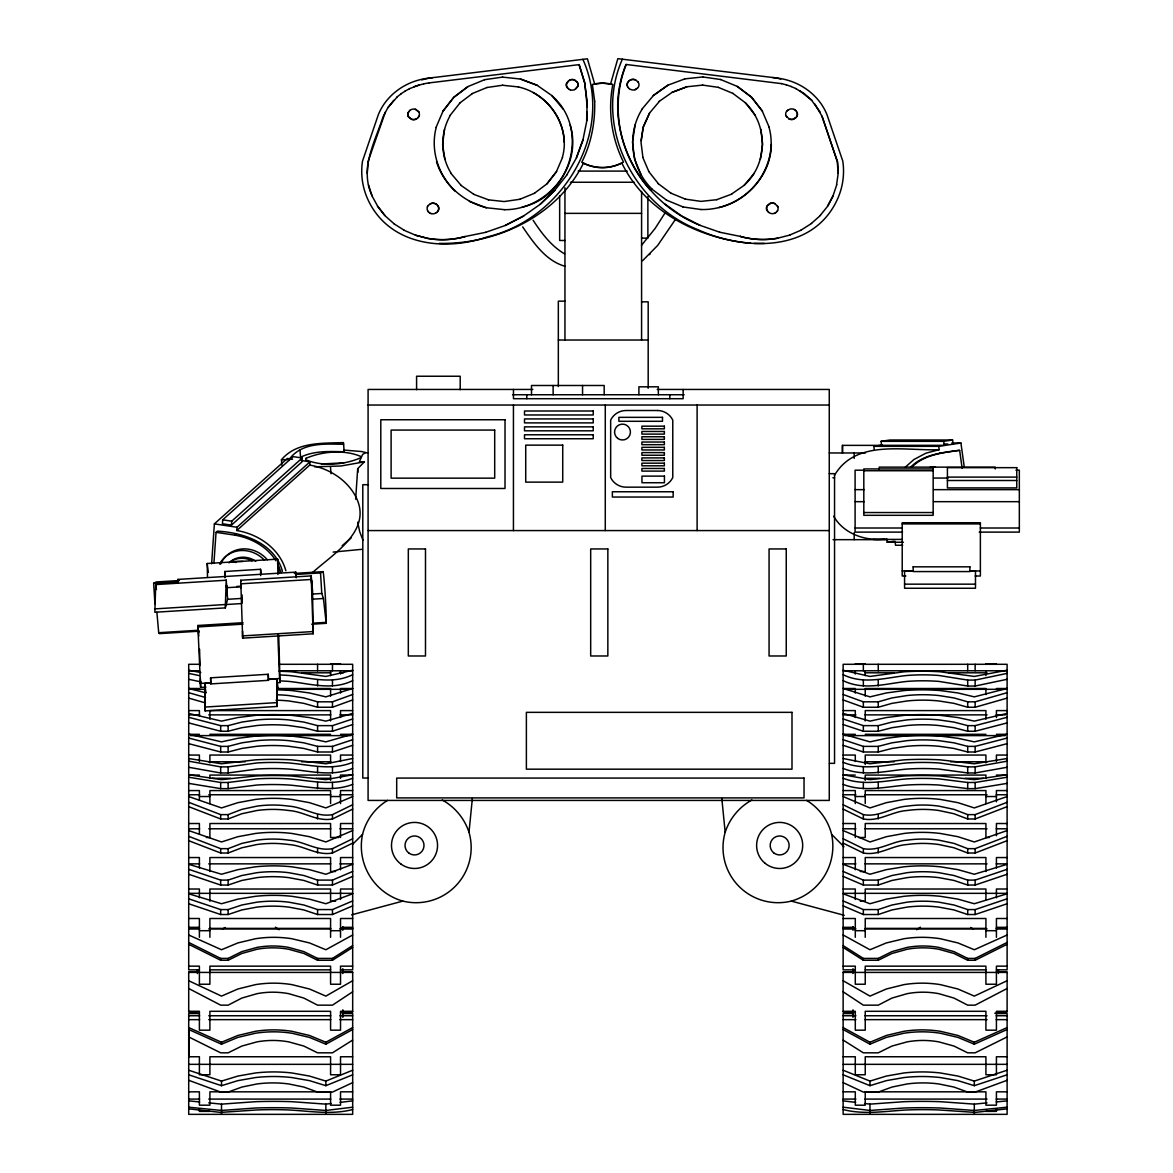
<?xml version="1.0" encoding="UTF-8"?>
<svg xmlns="http://www.w3.org/2000/svg" width="1173" height="1173" viewBox="0 0 1173 1173"><rect width="100%" height="100%" fill="white"/><g stroke="black" fill="none" stroke-linecap="round" stroke-linejoin="round"><path stroke-width="1.5" d="M355.654 499.185L357.692 468.672L364.392 461.839L359.363 461.825L362.648 454.406L365.448 452.749M204.82 707.07L205.114 683.375L210.803 683.023L210.788 683.903L268.426 680.34L268.441 679.46L277.165 678.918L277.18 706.454L205.128 710.911L204.82 707.07L276.872 702.612L277.165 678.918M586.647 120.819L587.189 101.787L584.638 82.931L579.037 64.647M587.072 112.153L586.823 120.804L583.01 139.602L576.368 157.725M587.218 106.963L584.814 82.902L579.213 64.618L428.79 82.946M205.128 710.911L205.114 683.375M225.304 607.893L226.198 579.902L227.621 599.183L225.304 607.893L154.836 612.247L155.73 584.257L156.449 589.506M393.703 100.35L387.764 107.931L383.248 116.376C374.964 141.757 359.231 169.205 372.178 195.891M367.222 173.457L367.882 161.977L385.374 112.051M211.609 563.832L214.38 523.876L287.341 458.452L292.561 459.229M213.941 562.908L216.052 532.337L217.386 531.149C243.676 532.542 274.731 543.202 282.458 571.339M222.694 519.83L222.43 523.774L231.462 525.123L301.916 461.927L302.194 457.998L293.162 456.649L222.694 519.83L231.726 521.179L302.194 457.998M231.462 525.123L231.726 521.179M285.875 570.752C279.746 548.7 258.632 534.111 236.77 530.533L237.005 527.249L309.965 461.825L301.27 460.52M236.77 530.533L309.745 465.094L309.965 461.825M177.856 583.23L177.885 579.418L295.816 572.131L295.86 577.38M276.872 682.745L280.039 682.539L279.57 678.522L268.441 679.211L268.25 674.27L210.597 677.833L210.788 683.903M268.236 674.27L268.426 680.34M351.665 914.837L402.852 901.099A55.116 55.116 0 0 0 468.995 832.258L472.352 798.52M436.224 127.402C430.198 150.232 438.203 174.909 455.051 191.111M444.494 129.367L442.617 144.455L444.89 159.455M562.366 157.417C571.148 126.611 549.067 93.591 518.349 86.963M836.584 184.718L838.196 173.325L837.551 161.845L822.009 116.23L814.707 103.854M610.517 84.192L617.834 58.65L777.23 78.063A66.025 65.981 -83.1 0 1 793.271 82.125C808.197 87.946 820.983 99.646 826.965 114.646L842.771 161.053A67.682 67.638 -83.1 0 1 838.182 197.519C814.458 253.177 744.738 250.978 697.847 229.644C632.804 204.219 593.23 124.91 622.35 59.207M240.729 580.254L242.65 638.156L313.132 633.787L312.561 590.606L311.197 575.899L240.729 580.254L241.066 581.529M241.052 584.872L241.037 587.952M311.197 575.899L313.132 633.787M635.092 124.91L632.496 142.036L634.622 159.22L641.352 175.334M641.103 140.496L643.127 127.139L649.387 113.224L659.402 101.377M760.353 159.308L762.641 144.294L760.764 129.206M769.019 127.241C778.843 162.314 753.696 199.806 718.844 207.562M771.335 144.47C770.91 181.155 736.835 210.656 700.853 209.512M626.221 64.486C609.168 106.743 619.931 157.021 650.56 190.261M836.76 184.748L833.065 195.73L827.595 206.037M583.186 139.587L576.544 157.71L566.852 174.792M436.048 127.417L442.954 111.288L453.804 97.374L468.042 86.582M450.388 115.233C440.007 133.062 440.242 155.848 451.165 173.384M562.541 157.402L556.471 171.551L546.955 183.765M642.232 109.045C626.25 134.118 630.957 168.692 652.203 189.264M649.563 113.253L643.288 127.168L641.015 142.182L642.892 157.27M833.241 195.759L827.771 206.067L820.294 215.363M408.908 111.435L408.233 112.681A4.839 4.839 0 0 0 408.527 116.728L410.521 118.752M418.424 117.227L419.098 115.98A4.839 4.839 0 0 0 418.805 111.948L415.447 109.324M419.274 115.966L417.427 118.282M427.295 206.903L428.145 205.627M437.661 211.419L438.497 210.158A4.839 4.839 0 0 0 438.203 206.111L437.192 204.996M583.538 162.959C557.512 216.037 496.604 244.556 439.289 243.383M665.37 212.416L655.194 228.339L641.499 245.333M676.015 218.589L657.642 245.465L642.525 260.773M312.033 573.011C334.129 552.908 375.36 529.272 354.261 493.936C344.657 478.144 327.736 468.159 309.745 465.094M834.546 475.256C855.909 438.746 904.706 451.209 939.177 449.655L938.723 446.327L873.841 446.327L874.31 449.655M387.589 107.945L397.222 96.948M628.772 81.157L627.76 82.271A4.839 4.839 0 0 0 627.467 86.318M637.35 88.21L638.376 87.095A4.839 4.839 0 0 0 638.669 83.063L637.819 81.787M768.066 204.85L767.215 205.979A4.839 4.839 0 0 0 766.922 210.026L767.597 211.257M776.643 211.888L777.479 210.759A4.839 4.839 0 0 0 777.787 206.727L777.113 205.48M777.655 210.773L775.5 212.797M442.778 111.318L453.628 97.388L467.866 86.611L484.684 79.676M450.212 115.247L459.904 103.019M556.632 171.522L547.117 183.736L534.463 193.222M567.028 174.762L554.682 190.422L540.137 204.263M642.056 109.03L653.449 95.512L667.965 85.233M744.254 185.099C767.948 163.985 768.33 124.646 745.354 102.872M754.268 173.237L744.43 185.114L731.512 194.117M409.92 110.394L408.072 112.711A4.839 4.839 0 0 0 408.365 116.743L411.708 119.367A6.378 6.378 0 0 0 416.151 119.06L417.588 118.253M427.969 205.656L430.403 203.794A6.378 6.378 0 0 1 434.86 203.486M436.649 212.474L437.837 211.404M568.436 80.893L566.764 83.195A4.839 4.839 0 0 0 567.058 87.227L567.893 88.356M575.943 88.781L577.615 86.494A4.839 4.839 0 0 0 577.497 82.433L573.964 79.823A6.378 6.378 0 0 0 569.521 80.131M352.677 844.267L362.545 834.384A55.116 55.116 0 0 1 387.545 800.411M554.858 190.393L540.313 204.249L523.51 216.037L505.196 225.465M811.393 223.442L820.47 215.392M289.013 459.64C301.549 442.104 324.716 443.951 343.616 444.303M216.052 532.337L235.011 535.167L236.345 533.979M649.358 254.644L650.179 253.911M905.336 467.133L913.928 459.523L925.893 453.189L939.177 449.655M910.629 467.147C923.092 454.494 941.787 452.675 958.473 450.373L959.646 450.373L962.139 468.247M911.802 467.147C924.28 454.494 942.975 452.675 959.646 450.373M342.149 545.709L351.226 537.864M281.857 465.197L281.461 459.728C296.666 441.649 322.179 443.453 343.498 442.588L344.158 451.781C329.657 451.385 313.836 450.623 300.552 457.25L300.009 449.772M397.046 96.963L401.063 93.855M628.596 81.142L631.279 79.661A6.378 6.378 0 0 1 635.722 79.984M637.526 88.224L634.842 89.705M787.127 110.629L789.81 109.162A6.378 6.378 0 0 1 794.253 109.485M788.447 109.763L786.277 111.772A4.839 4.839 0 0 0 785.983 115.804L789.092 118.898A6.378 6.378 0 0 0 793.535 119.221L796.042 117.725M459.728 103.048L472.396 93.561M653.273 95.497L667.789 85.218L684.797 78.899M659.226 101.362L672.144 92.359L686.909 86.802M916.641 929.734L920.438 927.198M400.887 93.869L405.198 91.098M352.677 991.801L332.472 1005.158L317.575 1005.158L303.851 998.076L288.719 993.678A85.424 85.424 0 0 0 256.99 993.678L241.843 998.076L228.134 1005.158L220.671 1005.158L188.706 988.502M801.115 230.055L811.569 223.471M188.706 942.447L220.671 958.414L228.134 958.414L241.843 951.611L256.99 947.417A85.424 81.861 0 0 1 288.719 947.417L303.851 951.611L317.575 958.414L332.472 958.414L352.677 945.614M188.706 944.294L220.671 960.262L228.134 960.262L241.843 953.473L256.99 949.265A85.424 81.861 0 0 1 288.719 949.265L303.851 953.473L317.575 960.262L332.472 960.262L352.677 947.461M352.677 1040.084L332.472 1052.826L317.575 1052.826L303.851 1046.067L288.719 1041.873A85.424 81.509 0 0 0 256.99 1041.873L241.843 1046.067L228.134 1052.826L220.671 1052.826L188.706 1036.932M409.744 110.409L411.18 109.617A6.378 6.378 0 0 1 415.623 109.294L418.981 111.934M574.682 89.559L577.79 86.465A4.839 4.839 0 0 0 577.321 82.447L576.471 81.318M435.388 213.251L436.825 212.445M222.489 929.148L225.157 927.506M352.677 980.731L325.859 996.112L309.481 989L291.901 984.631A113.282 113.282 0 0 0 255.465 984.631L237.87 989L221.506 996.112L188.706 980.731M843.138 945.614L863.343 958.414L878.254 958.414L891.964 951.611L907.11 947.417A85.424 81.861 0 0 1 938.84 947.417L953.972 951.611L967.696 958.414L975.144 958.414L1007.108 942.447M843.138 947.461L863.343 960.262L878.254 960.262L891.964 953.473L907.11 949.265A85.424 81.861 0 0 1 938.84 949.265L953.972 953.473L967.696 960.262L975.144 960.262L1007.108 944.294M405.022 91.113L409.597 88.679M352.677 934.998L325.859 949.749L309.481 942.931L291.901 938.737A113.282 108.561 0 0 0 255.465 938.737L237.87 942.931L221.506 949.749L188.706 934.998M188.706 1027.577L221.506 1042.254L237.87 1035.466L255.465 1031.302A113.282 108.092 0 0 1 291.901 1031.302L309.481 1035.466L325.859 1042.254L352.677 1027.577M188.706 1029.513L221.506 1044.205L237.87 1037.401L255.465 1033.237A113.282 108.092 0 0 1 291.901 1033.237L309.481 1037.401L325.859 1044.205L352.677 1029.513M1007.108 988.502L975.144 1005.158L967.696 1005.158L953.972 998.076L938.84 993.678A85.424 85.424 0 0 0 907.11 993.678L891.964 998.076L878.254 1005.158L863.343 1005.158L843.138 991.801M523.686 216.023L505.358 225.451L485.563 232.357M198.794 636.015L197.87 625.488L242.987 622.702M1007.108 1036.932L975.144 1052.826L967.696 1052.826L953.972 1046.067L938.84 1041.873A85.424 81.509 0 0 0 907.11 1041.873L891.964 1046.067L878.254 1052.826L863.343 1052.826L843.138 1040.084M188.706 802.303L220.671 814.619L228.134 814.619L241.843 809.37L256.99 806.13A85.424 63.181 0 0 1 288.719 806.13C303.939 807.097 316.901 817.596 332.472 814.619L352.677 804.737M188.706 806.657L220.671 818.974L228.134 818.974L241.843 813.739L256.99 810.499A85.424 63.181 0 0 1 288.719 810.499C303.939 811.452 316.901 821.95 332.472 818.974L352.677 809.106M188.706 836.334L220.671 848.651L228.134 848.651L241.843 843.402L256.99 840.161A85.424 63.181 0 0 1 288.719 840.161C303.939 841.129 316.901 851.627 332.472 848.651L352.677 838.768M188.706 840.689L220.671 853.006L228.134 853.006L241.843 847.771L256.99 844.516A85.424 63.181 0 0 1 288.719 844.516C303.939 845.484 316.901 855.982 332.472 853.006L352.677 843.123M154.924 603.787L153.663 583.245L156.346 581.955L179.366 580.532M296.27 577.761L295.816 572.131M296.065 574.433L320.522 572.923L323.205 571.632A30.689 1.393 86.5 0 1 326.226 623.318L311.71 624.227M1007.108 980.731L974.308 996.112L957.945 989L940.365 984.631A113.282 113.282 0 0 0 903.928 984.631L886.333 989L869.97 996.112L843.138 980.731M352.677 1082.62L332.472 1092.078L317.575 1092.078L303.851 1087.063L288.719 1083.955A85.424 60.395 0 0 0 256.99 1083.955L241.843 1087.063L228.134 1092.078L220.671 1092.078L188.706 1080.289M843.138 1027.577L869.97 1042.254L886.333 1035.466L903.928 1031.302A113.282 108.092 0 0 1 940.365 1031.302L957.945 1035.466L974.308 1042.254L1007.108 1027.577M843.138 1029.513L869.97 1044.205L886.333 1037.401L903.928 1033.237A113.282 108.092 0 0 1 940.365 1033.237L957.945 1037.401L974.308 1044.205L1007.108 1029.513M1007.108 934.998L974.308 949.749L957.945 942.931L940.365 938.737A113.282 108.561 0 0 0 903.928 938.737L886.333 942.931L869.97 949.749L843.138 934.998M409.421 88.708L418.996 84.999M629.74 80.248L631.103 79.647A6.378 6.378 0 0 1 635.561 79.969L637.995 81.817M636.382 89.133L635.018 89.72A6.378 6.378 0 0 1 630.575 89.412L629.139 88.605M769.033 203.926L770.397 203.325A6.378 6.378 0 0 1 774.84 203.647L777.948 206.741M774.136 213.383L775.676 212.812M789.752 235.025L801.291 230.084M843.138 804.737L863.343 814.619C878.914 817.596 891.876 807.097 907.11 806.13A85.424 63.181 0 0 1 938.84 806.13L953.972 809.37L967.696 814.619L975.144 814.619L1007.108 802.303M843.138 809.106L863.343 818.974C878.914 821.95 891.876 811.452 907.11 810.499A85.424 63.181 0 0 1 938.84 810.499L953.972 813.739L967.696 818.974L975.144 818.974L1007.108 806.657M843.138 838.768L863.343 848.651C878.914 851.627 891.876 841.129 907.11 840.161A85.424 63.181 0 0 1 938.84 840.161L953.972 843.402L967.696 848.651L975.144 848.651L1007.108 836.334M843.138 843.123L863.343 853.006C878.914 855.982 891.876 845.484 907.11 844.516A85.424 63.181 0 0 1 938.84 844.516L953.972 847.771L967.696 853.006L975.144 853.006L1007.108 840.689M188.706 869.325L220.671 880.102L228.134 880.102L241.843 875.513L256.99 872.683A85.424 55.248 0 0 1 288.719 872.683L303.851 875.513L317.575 880.102L332.472 880.102L352.677 871.466M188.706 874.266L220.671 885.043L228.134 885.043L241.843 880.454L256.99 877.624A85.424 55.248 0 0 1 288.719 877.624L303.851 880.454L317.575 885.043L332.472 885.043L352.677 876.407M188.706 898.811L220.671 909.574L228.134 909.574L241.843 904.999L256.99 902.154A85.424 55.248 0 0 1 288.719 902.154L303.851 904.999L317.575 909.574L332.472 909.574L352.677 900.937M188.706 903.753L220.671 914.529L228.134 914.529L241.843 909.94L256.99 907.096A85.424 55.248 0 0 1 288.719 907.096L303.851 909.94L317.575 914.529L332.472 914.529L352.677 905.879M352.677 796.555L325.859 807.933L309.481 802.669L291.901 799.429A113.282 83.782 0 0 0 255.465 799.429L237.87 802.669L221.506 807.933L188.706 796.555M352.677 830.572L325.859 841.965L309.481 836.701L291.901 833.46A113.282 83.782 0 0 0 255.465 833.46L237.87 836.701L221.506 841.965L188.706 830.572M472.22 93.576L487 87.491M519.859 199.293L534.639 193.193M522.161 207.108C570.767 196.258 590.562 128.781 551.809 95.673M188.706 1070.216L221.506 1081.095L237.87 1076.066L255.465 1072.972A113.282 80.101 0 0 1 291.901 1072.972L309.481 1076.066L325.859 1081.095L352.677 1070.216M188.706 1074.791L221.506 1085.685L237.87 1080.641L255.465 1077.562A113.282 80.101 0 0 1 291.901 1077.562L309.481 1080.641L325.859 1085.685L352.677 1074.791M671.968 92.344L686.733 86.787L702.686 85.101M716.747 199.659L731.688 194.132M843.138 871.466L863.343 880.102L878.254 880.102L891.964 875.513L907.11 872.683A85.424 55.248 0 0 1 938.84 872.683L953.972 875.513L967.696 880.102L975.144 880.102L1007.108 869.325M843.138 876.407L863.343 885.043L878.254 885.043L891.964 880.454L907.11 877.624A85.424 55.248 0 0 1 938.84 877.624L953.972 880.454L967.696 885.043L975.144 885.043L1007.108 874.266M843.138 900.937L863.343 909.574L878.254 909.574L891.964 904.999L907.11 902.154A85.424 55.248 0 0 1 938.84 902.154L953.972 904.999L967.696 909.574L975.144 909.574L1007.108 898.811M843.138 905.879L863.343 914.529L878.254 914.529L891.964 909.94L907.11 907.096A85.424 55.248 0 0 1 938.84 907.096L953.972 909.94L967.696 914.529L975.144 914.529L1007.108 903.753M352.677 864.296L325.859 874.252L309.481 869.648L291.901 866.818A113.282 73.269 0 0 0 255.465 866.818L237.87 869.648L221.506 874.252L188.706 864.296M352.677 893.782L325.859 903.738L309.481 899.134L291.901 896.304A113.282 73.269 0 0 0 255.465 896.304L237.87 899.134L221.506 903.738L188.706 893.782M1007.108 1080.289L975.144 1092.078L967.696 1092.078L953.972 1087.063L938.84 1083.955A85.424 60.395 0 0 0 907.11 1083.955L891.964 1087.063L878.254 1092.078L863.343 1092.078L843.138 1082.62M277.634 694.797A85.424 46.773 0 0 1 288.719 695.53L303.851 697.935L317.575 701.821L332.472 701.821L352.677 694.504M276.036 700.178A85.424 46.773 0 0 1 288.719 700.955L303.851 703.36L317.575 707.246L332.472 707.246L352.677 699.929M1007.108 796.555L974.308 807.933L957.945 802.669L940.365 799.429A113.282 83.782 0 0 0 903.928 799.429L886.333 802.669L869.97 807.933L843.138 796.555M1007.108 830.572L974.308 841.965L957.945 836.701L940.365 833.46A113.282 83.782 0 0 0 903.928 833.46L886.333 836.701L869.97 841.965L843.138 830.572M843.138 1070.216L869.97 1081.095L886.333 1076.066L903.928 1072.972A113.282 80.101 0 0 1 940.365 1072.972L957.945 1076.066L974.308 1081.095L1007.108 1070.216M843.138 1074.791L869.97 1085.685L886.333 1080.641L903.928 1077.562A113.282 80.101 0 0 1 940.365 1077.562L957.945 1080.641L974.308 1085.685L1007.108 1074.791M414.025 86.67L423.922 83.752M188.706 717.304L220.671 725.632L228.134 725.632L241.843 722.084L256.99 719.899A85.424 42.712 0 0 1 288.719 719.899L303.851 722.084L317.575 725.632L332.472 725.632L352.677 718.961M188.706 722.92L220.671 731.248L228.134 731.248L241.843 727.7L256.99 725.515A85.424 42.712 0 0 1 288.719 725.515L303.851 727.7L317.575 731.248L332.472 731.248L352.677 724.562M188.706 738.052L220.671 746.38L228.134 746.38L241.843 742.832L256.99 740.647A85.424 42.712 0 0 1 288.719 740.647L303.851 742.832L317.575 746.38L332.472 746.38L352.677 739.708M188.706 743.667L220.671 751.996L228.134 751.996L241.843 748.447L256.99 746.263A85.424 42.712 0 0 1 288.719 746.263L303.851 748.447L317.575 751.996L332.472 751.996L352.677 745.31M843.138 694.504L863.343 701.821L878.254 701.821L891.964 697.935L907.11 695.53A85.424 46.773 0 0 1 938.84 695.53L953.972 697.935L967.696 701.821L975.144 701.821L1007.108 692.7M843.138 699.929L863.343 707.246L878.254 707.246L891.964 703.36L907.11 700.955A85.424 46.773 0 0 1 938.84 700.955L953.972 703.36L967.696 707.246L975.144 707.246L1007.108 698.126M352.677 688.434L325.859 696.865L309.481 692.964L291.901 690.574A113.282 62.022 0 0 0 277.341 689.797M1007.108 864.296L974.308 874.252L957.945 869.648L940.365 866.818A113.282 73.269 0 0 0 903.928 866.818L886.333 869.648L869.97 874.252L843.138 864.296M1007.108 893.782L974.308 903.738L957.945 899.134L940.365 896.304A113.282 73.269 0 0 0 903.928 896.304L886.333 899.134L869.97 903.738L843.138 893.782M843.138 718.961L863.343 725.632L878.254 725.632L891.964 722.084L907.11 719.899A85.424 42.712 0 0 1 938.84 719.899L953.972 722.084L967.696 725.632L975.144 725.632L1007.108 717.304M843.138 724.562L863.343 731.248L878.254 731.248L891.964 727.7L907.11 725.515A85.424 42.712 0 0 1 938.84 725.515L953.972 727.7L967.696 731.248L975.144 731.248L1007.108 722.92M843.138 739.708L863.343 746.38L878.254 746.38L891.964 742.832L907.11 740.647A85.424 42.712 0 0 1 938.84 740.647L953.972 742.832L967.696 746.38L975.144 746.38L1007.108 738.052M843.138 745.31L863.343 751.996L878.254 751.996L891.964 748.447L907.11 746.263A85.424 42.712 0 0 1 938.84 746.263L953.972 748.447L967.696 751.996L975.144 751.996L1007.108 743.667M364.392 461.839L341.006 465.989L314.657 466.825M352.677 713.419L325.859 721.116L309.481 717.553L291.901 715.369A113.282 56.641 0 0 0 255.465 715.369L237.87 717.553L221.506 721.116L188.706 713.419M352.677 734.166L325.859 741.864L309.481 738.301L291.901 736.116A113.282 56.641 0 0 0 255.465 736.116L237.87 738.301L221.506 741.864L188.706 734.166M280.831 675.018A85.424 34.472 0 0 1 288.719 675.457C310.156 677.642 331.842 684.9 352.677 674.695M280.831 680.941A85.424 34.472 0 0 1 288.719 681.396C310.156 683.566 331.842 690.838 352.677 680.633M789.928 235.04L777.626 238.192A83.782 83.738 -83.1 0 1 740.016 236.359L740.192 236.389A83.782 83.738 -83.1 0 0 777.802 238.207M1007.108 688.434L974.308 696.865L957.945 692.964L940.365 690.574A113.282 62.022 0 0 0 903.928 690.574L886.333 692.964L869.97 696.865L843.138 688.434M843.138 674.695C863.973 684.9 885.659 677.642 907.11 675.457A85.424 34.472 0 0 1 938.84 675.457L967.696 680.091L975.144 680.091L1007.108 673.375M843.138 680.633C863.973 690.838 885.659 683.58 907.11 681.396A85.424 34.472 0 0 1 938.84 681.396L967.696 686.029L975.144 686.029L1007.108 679.299M1007.108 713.419L974.308 721.116L957.945 717.553L940.365 715.369A113.282 56.641 0 0 0 903.928 715.369L886.333 717.553L869.97 721.116L843.138 713.419M1007.108 734.166L974.308 741.864L957.945 738.301L940.365 736.116A113.282 56.641 0 0 0 903.928 736.116L886.333 738.301L869.97 741.864L843.138 734.166M352.677 670.238L325.859 676.44L291.901 671.806A113.282 45.718 0 0 0 279.174 671.264M188.706 761.174L220.671 766.878L228.134 766.878L256.99 762.949A85.424 29.208 0 0 1 288.719 762.949C310.127 764.781 331.71 770.984 352.677 762.303M188.706 767.274L220.671 772.963L228.134 772.963L256.99 769.048A85.424 29.208 0 0 1 288.719 769.048C310.127 770.866 331.71 777.069 352.677 768.403M188.706 777.23L220.671 782.479L228.134 782.479L256.99 778.857A85.424 26.964 0 0 1 288.719 778.857C310.112 780.529 331.666 786.277 352.677 778.271M188.706 783.373L220.671 788.637L228.134 788.637L256.99 785.016A85.424 26.964 0 0 1 288.719 785.016C310.112 786.687 331.666 792.42 352.677 784.414M415.33 235.187L427.456 238.368A83.782 83.738 83.1 0 0 465.065 236.535L485.739 232.327M843.138 762.303C864.105 770.984 885.688 764.781 907.11 762.949A85.424 29.208 0 0 1 938.84 762.949L967.696 766.878L975.144 766.878L1007.108 761.174M843.138 768.403C864.105 777.069 885.688 770.866 907.11 769.048A85.424 29.208 0 0 1 938.84 769.048L967.696 772.963L975.144 772.963L1007.108 767.274M352.677 758.52L325.859 763.784L291.901 759.855A113.282 38.738 0 0 0 255.465 759.855L221.506 763.784L188.706 758.52M1007.108 670.238L974.308 676.44L940.365 671.806A113.282 45.718 0 0 0 903.928 671.806L869.97 676.44L843.138 670.238M362.384 549.272L333.147 552.087M843.138 778.271C864.164 786.277 885.703 780.544 907.11 778.857A85.424 26.964 0 0 1 938.84 778.857L967.696 782.479L975.144 782.479L1007.108 777.23M843.138 784.414C864.164 792.42 885.703 786.687 907.11 785.016A85.424 26.964 0 0 1 938.84 785.016L967.696 788.637L975.144 788.637L1007.108 783.373M352.677 774.766L325.859 779.634L291.901 775.998A113.282 35.762 0 0 0 255.465 775.998L221.506 779.634L188.706 774.766M423.761 83.782L428.966 82.931M1007.108 758.52L974.308 763.784L940.365 759.855A113.282 38.738 0 0 0 903.928 759.855L869.97 763.784L843.138 758.52M881.07 441.327L943.722 441.327L944.28 445.329L881.627 445.329L881.07 441.327L889.94 440.007L952.579 440.007L953.136 444.01M873.841 446.327L882.389 445.051M943.722 441.327L952.579 440.007M938.723 446.327L960.922 443.013L964.191 466.531M886.729 538.92L887.199 542.249L894.031 541.222M321.329 464.024L343.924 462.792M1007.108 774.766L974.308 779.634L940.365 775.998A113.282 35.762 0 0 0 903.928 775.998L869.97 779.634L843.138 774.766M484.522 79.691L502.631 77.095M486.824 87.52L502.733 85.233M520.02 199.263L504.111 201.551L488.335 199.835M504.229 209.688C546.706 210.216 582.981 166.639 570.166 125.071M352.677 1109.555C331.504 1114.98 310.068 1111.066 288.719 1109.951A85.424 18.196 0 0 0 256.99 1109.951L220.671 1112.4L188.706 1108.852M465.065 236.535L465.241 236.521A83.782 83.738 83.1 0 1 427.632 238.339L415.506 235.172L403.967 230.231M208.75 1102.869L221.506 1104.13L255.465 1101.696A113.282 24.134 0 0 1 291.901 1101.696L325.859 1104.13L331.211 1103.485M340.155 1102.385L352.677 1100.861M188.706 1107.195L221.506 1110.464L255.465 1108.016A113.282 24.134 0 0 1 291.901 1108.016L325.859 1110.464L352.677 1107.195M1007.108 1108.852L975.144 1112.4L938.84 1109.951A85.424 18.196 0 0 0 907.11 1109.951C885.747 1111.066 864.325 1114.98 843.138 1109.555M684.621 78.884L702.803 76.963M716.923 199.689L700.955 201.375L685.223 199.117M764.283 243.412L754.166 243.427M864.604 1103.485L869.97 1104.13L903.928 1101.696A113.282 24.134 0 0 1 940.365 1101.696L974.308 1104.13L987.065 1102.869M843.138 1107.195L869.97 1110.464L903.928 1108.016A113.282 24.134 0 0 1 940.365 1108.016L974.308 1110.464L1007.108 1107.195M996.185 1101.946L1007.108 1100.861M207.489 577.145L207.21 563.495L277.605 559.154L279.203 573.494M224.923 577.776L224.805 571.5L260.567 569.286L260.949 572.761M294.32 573.421L323.205 571.632M153.663 583.245L178.135 581.735L177.885 579.418M155.628 584.579L226.096 580.224M240.626 583.831L311.094 579.477M236.697 586.456L240.333 586.221M227.533 587.644L240.23 586.867M227.474 599.3L241.975 598.406M312.707 594.037L321.783 593.465L323.425 598.509L326.226 623.318M154.587 608.904L225.055 604.55M225.495 604.564L241.814 603.552M312.546 599.183L323.425 598.509M205.949 687.129L200.627 687.451L197.914 626.939L243.046 624.139M156.874 612.233L158.707 632.702L198.354 630.253M313.132 623.156L325.566 622.394M199.263 631.177L159.367 633.64L158.707 632.702M242.4 635.913L312.868 631.558M200.143 683.434L210.803 682.774L210.597 677.833M833.666 516.208C843.622 533.876 865.601 541.383 885.014 538.979M281.461 459.728L287.502 459.655M578.186 171.097L627.203 171.097M570.415 182.255L634.285 182.255M564.946 213.369L641.587 213.369M641.587 238.134L647.877 238.134L647.877 196.448M564.946 240.48L559.653 240.48L559.653 195.935M564.946 301.153L558.333 301.153L558.333 386.518M641.587 301.828L648.185 301.828L648.185 388.219M558.333 340.023L648.185 340.023M532.791 389.451L368.087 389.451L368.087 800.426L829.267 800.426L829.267 763.799M657.232 389.451L829.267 389.451L829.267 763.344L834.546 763.344L834.546 473.657L829.267 473.657M512.572 394.744L684.152 394.744M368.087 405.037L829.267 405.037M951.802 443.013L960.922 443.013M944.192 444.01L947.769 444.01M881.685 445.373L842.317 445.373L842.317 452.969M829.267 452.969L865.469 452.969M939.852 453.159L941.039 453.159M863.709 470.182L855.102 470.182L855.102 532.117L902.55 532.117M1015.891 470.182L1019.337 470.182L1019.337 532.117L979.191 532.117M863.812 470.74L933.165 470.74M947.417 477.103L1016.771 477.103M832.874 477.763L834.546 477.763M933.591 478.056L948.107 478.056M947.417 480.505L1016.771 480.505M368.087 484.698L362.794 484.698L362.794 778.036L368.087 778.036M855.102 489.654L864.237 489.654M933.576 489.654L1019.337 489.654M855.102 501.677L864.237 501.677M933.576 501.677L1019.337 501.677M863.812 512.542L933.165 512.542M902.213 523.906L980.379 523.906M855.102 528.011L902.154 528.011M980.32 528.011L1019.337 528.011M368.087 530.577L829.267 530.577M873.02 539.404L901.846 539.404M833.05 539.668L887.946 539.668M887.199 542.249L903.415 542.249M902.697 545.254L895.542 545.254L894.984 541.252M913.166 566.823L969.895 566.823M902.213 570.943L913.166 570.943M969.895 570.943L980.379 570.943M913.166 571.075L904.574 571.075L904.574 588.26L975.481 588.26L975.481 571.075L969.895 571.075M905.864 576.002L902.213 576.002L902.213 522.747L980.379 522.747L980.379 576.002L975.13 576.002M904.574 584.169L975.481 584.169M330.581 663.757L340.522 663.757M855.293 663.757L865.234 663.757M985.921 663.757L996.42 663.757M199.645 664.299L188.706 664.299L188.706 969.851L199.395 969.851M279.159 664.299L352.677 664.299L352.677 969.851L340.522 969.851M188.706 670.78L199.395 670.78M279.379 670.78L352.677 670.78M843.138 670.78L1007.108 670.78M301.666 672.803L330.815 672.803M339.935 672.803L343.572 672.803M865 672.803L894.149 672.803M948.81 672.803L987.065 672.803M188.706 688.507L199.395 688.507M277.546 688.507L330.581 688.507L330.581 696.117M352.677 688.507L340.522 688.507L340.522 693.067M843.138 688.507L855.293 688.507L855.293 693.067M996.42 688.507L1007.108 688.507M190.525 689.313L205.099 689.313M277.986 689.313L350.859 689.313M844.956 689.313L1005.29 689.313M188.706 710.603L199.395 710.603L199.395 715.779M352.677 710.603L340.522 710.603L340.522 717.495M843.138 710.603L855.293 710.603L855.293 717.495M1007.108 710.603L996.42 710.603L996.42 717.495M188.706 714.87L199.63 714.87M208.75 714.87L330.815 714.87M339.935 714.87L352.677 714.87M843.138 714.87L855.894 714.87M865 714.87L987.065 714.87M996.185 714.87L1005.29 714.87M188.706 734.313L199.395 734.313M209.894 734.313L330.581 734.313M340.522 734.313L352.677 734.313M843.138 734.313L855.293 734.313M865.234 734.313L985.921 734.313M996.42 734.313L1007.108 734.313M190.525 735.618L350.859 735.618M844.956 735.618L1005.29 735.618M188.706 755.06L199.395 755.06L199.395 761.482M352.677 755.06L340.522 755.06L340.522 761.482M843.138 755.06L855.293 755.06L855.293 761.482M1007.108 755.06L996.42 755.06L996.42 761.482M208.75 761.776L245.186 761.776M301.666 761.776L330.815 761.776M865 761.776L894.149 761.776M950.629 761.776L987.065 761.776M188.706 775.074L199.395 775.074M352.677 775.074L340.522 775.074L340.522 778.3M843.138 775.074L855.293 775.074M996.42 775.074L1007.108 775.074M212.386 778.3L230.612 778.3M316.241 778.3L330.815 778.3M865 778.3L879.574 778.3M965.203 778.3L983.429 778.3M188.706 790.573L199.395 790.573L199.395 800.045M352.677 790.573L340.522 790.573L340.522 803.564M843.138 790.573L855.293 790.573L855.293 803.564M1007.108 790.573L996.42 790.573L996.42 801.804M188.706 794.766L199.63 794.766M208.75 794.766L330.815 794.766M339.935 794.766L352.677 794.766M843.138 794.766L855.894 794.766M865 794.766L987.065 794.766M996.185 794.766L1007.108 794.766M199.395 796.526L209.894 796.526M330.581 796.526L340.522 796.526M855.293 796.526L865.234 796.526M985.921 796.526L996.42 796.526M188.706 823.519L199.395 823.519L199.395 834.003M352.677 823.519L340.522 823.519L340.522 837.493M843.138 823.519L855.293 823.519L855.293 837.493M1007.108 823.519L996.42 823.519L996.42 835.748M188.706 828.798L199.63 828.798M208.75 828.798L330.815 828.798M339.935 828.798L352.677 828.798M843.138 828.798L855.894 828.798M865 828.798L987.065 828.798M996.185 828.798L1007.108 828.798M206.389 837.493L209.894 837.493L209.894 823.519L330.581 823.519L330.581 837.493L338.865 837.493M858.607 837.493L865.234 837.493L865.234 823.519L985.921 823.519L985.921 837.493L989.425 837.493M188.706 857.551L199.395 857.551L199.395 868.02M352.677 857.551L340.522 857.551L340.522 869.765M843.138 857.551L855.293 857.551L855.293 869.765M1007.108 857.551L996.42 857.551L996.42 868.02M188.706 863.856L199.63 863.856M208.75 863.856L330.815 863.856M339.935 863.856L352.677 863.856M843.138 863.856L855.894 863.856M865 863.856L987.065 863.856M996.185 863.856L1007.108 863.856M335.551 871.51L330.581 871.51L330.581 857.551L209.894 857.551L209.894 871.51M860.264 871.51L865.234 871.51L865.234 857.551L985.921 857.551L985.921 871.51M188.706 889.017L199.395 889.017L199.395 897.741M352.677 889.017L340.522 889.017L340.522 899.486M843.138 889.017L855.293 889.017L855.293 899.486M1007.108 889.017L996.42 889.017L996.42 897.741M188.706 893.342L352.677 893.342M843.138 893.342L1007.108 893.342M335.551 901.231L330.581 901.231L330.581 889.017L209.894 889.017L209.894 901.231M860.264 901.231L865.234 901.231L865.234 889.017L985.921 889.017L985.921 899.486M188.706 918.503L199.395 918.503L199.395 937.3M352.677 918.503L340.522 918.503L340.522 937.3M843.138 918.503L855.293 918.503L855.293 937.3M1007.108 918.503L996.42 918.503L996.42 937.3M188.706 927.33L199.395 927.33M342.267 927.33L352.677 927.33M843.138 927.33L853.548 927.33M996.42 927.33L1007.108 927.33M188.706 928.386L199.395 928.386M209.894 928.386L330.581 928.386M340.522 928.386L352.677 928.386M843.138 928.386L855.293 928.386M865.234 928.386L985.921 928.386M996.42 928.386L1007.108 928.386M188.706 928.884L199.63 928.884M208.75 928.884L330.815 928.884M339.935 928.884L352.677 928.884M843.138 928.884L855.894 928.884M865 928.884L987.065 928.884M996.185 928.884L1007.108 928.884M199.395 930.702L209.894 930.702M330.581 930.702L340.522 930.702M855.293 930.702L865.234 930.702M985.921 930.702L996.42 930.702M188.706 966.156L199.395 966.156L199.395 984.235L209.894 984.235L209.894 966.156L330.581 966.156L330.581 984.235L340.522 984.235L340.522 966.156L352.677 966.156M843.138 966.156L855.293 966.156L855.293 984.235L865.234 984.235L865.234 966.156L985.921 966.156L985.921 984.235L996.42 984.235L996.42 966.156L1007.108 966.156M209.894 969.851L330.581 969.851M855.293 969.851L843.138 969.851L843.138 664.299L1007.108 664.299L1007.108 969.851L996.42 969.851M865.234 969.851L985.921 969.851M197.621 971.904L188.706 971.904L188.706 1012.094L197.812 1012.094M342.267 971.904L352.677 971.904L352.677 1012.094L341.754 1012.094M853.548 971.904L843.138 971.904L843.138 1012.094L854.061 1012.094M998.194 971.904L1007.108 971.904L1007.108 1012.094L998.003 1012.094M188.706 972.417L352.677 972.417M843.138 972.417L1007.108 972.417M188.706 1011.302L199.395 1011.302L199.395 1030.173L209.894 1030.173L209.894 1011.302L330.581 1011.302L330.581 1030.173L340.522 1030.173L340.522 1011.302L352.677 1011.302M843.138 1011.302L855.293 1011.302L855.293 1030.173L865.234 1030.173L865.234 1011.302L985.921 1011.302L985.921 1030.173L996.42 1030.173L996.42 1011.302L1007.108 1011.302M994.792 1013.223L998.428 1013.223M199.395 1013.575L188.706 1013.575L188.706 1114.35L352.677 1114.35L352.677 1013.575L342.267 1013.575M853.548 1013.575L843.138 1013.575L843.138 1114.35L1007.108 1114.35L1007.108 1013.575L996.42 1013.575M188.706 1015.759L199.63 1015.759M208.75 1015.759L330.815 1015.759M339.935 1015.759L352.677 1015.759M843.138 1015.759L855.894 1015.759M865 1015.759L987.065 1015.759M996.185 1015.759L1007.108 1015.759M188.706 1019.645L199.63 1019.645M208.75 1019.645L330.815 1019.645M339.935 1019.645L352.677 1019.645M843.138 1019.645L855.894 1019.645M865 1019.645L987.065 1019.645M996.185 1019.645L1007.108 1019.645M188.706 1056.756L199.395 1056.756L199.395 1074.761L209.894 1074.761L209.894 1056.756L330.581 1056.756L330.581 1074.761L340.522 1074.761L340.522 1056.756L352.677 1056.756M843.138 1056.756L855.293 1056.756L855.293 1074.761L865.234 1074.761L865.234 1056.756L985.921 1056.756L985.921 1074.761L996.42 1074.761L996.42 1056.756L1007.108 1056.756M188.706 1064.336L352.677 1064.336M843.138 1064.336L1007.108 1064.336M188.706 1091.828L199.395 1091.828L199.395 1105.186L209.894 1105.186L209.894 1091.828L330.581 1091.828L330.581 1105.186L340.522 1105.186L340.522 1091.828L352.677 1091.828M843.138 1091.828L855.293 1091.828L855.293 1105.186L865.234 1105.186L865.234 1091.828L985.921 1091.828L985.921 1105.186L996.42 1105.186L996.42 1091.828L1007.108 1091.828M188.706 1099.086L199.63 1099.086M208.75 1099.086L330.815 1099.086M339.935 1099.086L352.677 1099.086M843.138 1099.086L855.894 1099.086M865 1099.086L987.065 1099.086M996.185 1099.086L1007.108 1099.086M209.894 1111.388L199.395 1111.388L199.395 1108.72M985.921 1111.388L996.42 1111.388L996.42 1108.72M750.779 243.266C698.492 238.471 645.341 211.697 621.719 162.812M344.041 450.065L361.797 451.561L368.087 453.145M188.706 1100.861L199.645 1101.946M502.455 77.11L520.621 79.046L537.454 85.365M502.557 85.262L518.525 86.934M504.405 209.659L486.223 207.738L469.391 201.419M822.009 116.23L837.375 161.815L838.035 173.311M843.138 1100.861L855.66 1102.385M702.627 76.934L720.735 79.529M702.51 85.086L718.419 87.359M682.921 206.932L701.029 209.527M214.38 523.876L237.005 527.249M235.846 562.41L230.641 561.632A22.551 20.821 48.1 0 1 252.092 560.811M243.002 561.427L234.923 561.442L236.257 562.41M781.497 83.62L626.045 64.471C599.77 127.227 638.742 201.257 700.061 225.319M188.706 670.238L200.788 672.525M719.518 232.181L740.192 236.389M188.706 673.375L199.366 675.619M188.706 679.299L201.14 681.909M781.321 83.606L786.438 84.867M188.706 688.434L205.964 692.876M235.011 535.167C251.257 538.04 267.019 546.515 275.919 560.767M721.82 798.52L725.178 832.258A55.116 55.116 0 0 0 791.306 901.099L844.267 915.321M188.706 692.7L205.524 697.495M188.706 698.126L205.524 702.92M786.262 84.837L791.218 86.509M565.034 266.286C545.65 260.831 533.466 242.591 522.659 226.888M719.694 232.195L699.885 225.289L681.572 215.861L664.944 204.087M520.445 79.06L537.278 85.394L551.97 95.643L563.187 109.177M473.569 194.293L488.511 199.821M486.399 207.724C463.335 201.829 443.687 184.674 436.517 161.727M720.559 79.515L737.392 86.45L751.629 97.242L762.479 111.156M718.257 87.345L733.037 93.429M670.619 193.046L685.399 199.131M666.264 200.026L683.097 206.961M575.503 80.394L574.14 79.793A6.378 6.378 0 0 0 569.697 80.116L566.588 83.21A4.839 4.839 0 0 0 566.882 87.242L569.037 89.265M568.876 89.28L570.401 89.852M436.224 204.087L434.684 203.501A6.378 6.378 0 0 0 430.242 203.823M429.582 212.973L431.121 213.545M791.057 86.494L795.837 88.547M795.661 88.532L804.355 93.723L811.716 100.204M970.658 927.506L973.326 929.148M794.077 109.456L795.514 110.262M768.432 212.298L769.869 213.09A6.378 6.378 0 0 0 774.312 213.413M393.688 223.618L404.142 230.216M564.624 253.896C551.09 246.007 541.559 233.119 533.099 220.245M800.059 90.937L811.54 100.189L820.044 111.919M275.391 927.198L279.174 929.734M533.114 92.52C551.251 102.462 563.597 121.537 564.242 142.329M460.828 185.275L473.745 194.263M737.216 86.435L751.453 97.212L762.303 111.142L769.195 127.27M732.861 93.4L745.529 102.887L755.045 115.101M658.126 183.589L670.795 193.061M652.027 189.234L666.44 200.04M436.048 204.102L437.368 204.982M428.438 212.064L429.758 212.943M393.864 223.603L384.788 215.539L377.486 206.213M806.628 800.411A55.116 55.116 0 0 1 831.628 834.384L843.959 846.73M795.338 110.233L796.511 111.303M768.594 212.313L766.746 209.996A4.839 4.839 0 0 1 767.039 205.964L770.573 203.354A6.378 6.378 0 0 1 775.016 203.677M628.141 87.564L629.314 88.635M450.989 173.399L461.004 185.246M384.949 215.524L377.662 206.199L372.002 195.906L368.498 184.894M648.61 171.375L658.302 183.604M427.588 210.935L428.614 212.049M198.911 631.147L198.809 632.731M362.941 540.181L359.686 531.648L357.706 522.161M796.335 111.288L797.185 112.549A4.839 4.839 0 0 1 796.892 116.582L793.373 119.191A6.378 6.378 0 0 1 788.916 118.884M786.159 115.834L786.834 117.08M628.303 87.579L627.467 86.318A4.839 4.839 0 0 1 627.936 82.301M642.716 157.241L648.786 171.39M277.546 563.612L281.124 572.527M582.893 59.354C615.678 132.725 562.292 219.483 487.044 236.946C443.35 252.078 387.237 244.805 367.076 197.665A67.682 67.638 83.1 0 1 362.486 161.2L378.293 114.807C384.26 99.793 397.061 88.107 411.987 82.271A66.025 65.981 83.1 0 1 428.028 78.224L587.424 58.797L594.711 84.148M224.805 571.5L225.377 576.705M207.21 563.495L208.222 572.468M276.872 702.612L277.18 706.454M357.692 468.672L357.956 472.235M330.478 466.634L330.991 473.731M320.522 572.923L321.783 593.465M277.84 634.784L279.57 678.522M197.87 625.488L197.914 626.939M242.093 594.96L242.225 602.555M278.719 635.106L280.039 682.539M199.557 649.138L200.011 665.56M200.378 678.331L200.627 687.451M277.605 559.154L277.913 574.506M260.567 569.286L260.685 575.576M242.576 631.03L242.65 638.156M998.428 969.822L998.428 973.517M995.247 468.98L995.247 467.133L879.193 467.133L879.193 470.182M985.921 670.78L985.921 675.648M985.921 694.592L985.921 688.507L865.234 688.507L865.234 696.117M985.921 719.225L985.921 710.603L865.234 710.603L865.234 720.94M985.921 762.934L985.921 755.06L865.234 755.06L865.234 764.503M985.921 778.549L985.921 775.074L865.234 775.074L865.234 780.294M985.921 803.564L985.921 790.573L865.234 790.573L865.234 803.564M985.921 937.3L985.921 918.503L865.234 918.503L865.234 937.3M975.144 664.299L975.144 670.78M975.144 680.091L975.144 686.029M975.144 701.821L975.144 707.246M975.144 725.632L975.144 731.248M975.144 746.38L975.144 751.996M975.144 766.878L975.144 772.963M975.144 782.479L975.144 788.637M975.144 814.619L975.144 818.974M975.144 848.651L975.144 853.006M975.144 880.102L975.144 885.043M975.144 909.574L975.144 914.529M975.144 958.414L975.144 960.262M974.308 1042.254L974.308 1044.205M974.308 1081.095L974.308 1085.685M974.308 1104.13L974.308 1110.464M974.308 1111.11L974.308 1114.35M969.895 566.75L969.895 571.574L913.166 571.574L913.166 566.75M967.696 664.299L967.696 670.78M967.696 680.091L967.696 686.029M967.696 701.821L967.696 707.246M967.696 725.632L967.696 731.248M967.696 746.38L967.696 751.996M967.696 766.878L967.696 772.963M967.696 782.479L967.696 788.637M967.696 814.619L967.696 818.974M967.696 848.651L967.696 853.006M967.696 880.102L967.696 885.043M967.696 909.574L967.696 914.529M967.696 958.414L967.696 960.262M878.254 664.299L878.254 670.78M878.254 680.091L878.254 686.029M878.254 701.821L878.254 707.246M878.254 725.632L878.254 731.248M878.254 746.38L878.254 751.996M878.254 766.878L878.254 772.963M878.254 782.479L878.254 788.637M878.254 814.619L878.254 818.974M878.254 848.651L878.254 853.006M878.254 880.102L878.254 885.043M878.254 909.574L878.254 914.529M878.254 958.414L878.254 960.262M869.97 1042.254L869.97 1044.205M869.97 1081.095L869.97 1085.685M869.97 1104.13L869.97 1110.464M869.97 1111.11L869.97 1114.35M865.234 670.78L865.234 675.648M863.343 664.299L863.343 670.78M863.343 680.091L863.343 686.029M863.343 701.821L863.343 707.246M863.343 725.632L863.343 731.248M863.343 746.38L863.343 751.996M863.343 766.878L863.343 772.963M863.343 782.479L863.343 788.637M863.343 814.619L863.343 818.974M863.343 848.651L863.343 853.006M863.343 880.102L863.343 885.043M863.343 909.574L863.343 914.529M863.343 958.414L863.343 960.262M855.293 670.78L855.293 674.02M854.193 452.969L854.193 458.379M854.193 532.615L854.193 539.668M852.991 926.655L852.991 930.277M852.991 968.693L852.991 973.531M852.991 1009.836L852.991 1017.314M842.625 445.373L842.625 452.969M697.114 405.037L697.114 530.577M683.141 389.451L683.141 398.703L513.466 398.703L513.466 389.451M669.812 394.744L669.812 398.703M658.361 394.744L658.361 386.811L638.904 386.811L638.904 394.744M641.587 191.404L641.587 340.023M605.283 405.037L605.283 530.577M604.183 394.744L604.183 385.492L531.501 385.492L531.501 394.744M582.556 385.492L582.556 394.744M564.946 187.739L564.946 340.023M553.128 385.492L553.128 394.744M526.794 394.744L526.794 398.703M513.437 405.037L513.437 530.577M460.197 389.7L460.197 376.24L416.591 376.24L416.591 389.7M342.824 926.655L342.824 930.277M342.824 968.693L342.824 973.531M342.824 1009.836L342.824 1017.314M340.522 670.78L340.522 674.02M332.472 664.299L332.472 670.78M332.472 680.091L332.472 686.029M332.472 701.821L332.472 707.246M332.472 725.632L332.472 731.248M332.472 746.38L332.472 751.996M332.472 766.878L332.472 772.963M332.472 782.479L332.472 788.637M332.472 814.619L332.472 818.974M332.472 848.651L332.472 853.006M332.472 880.102L332.472 885.043M332.472 909.574L332.472 914.529M332.472 958.414L332.472 960.262M330.581 670.78L330.581 675.648M330.581 720.94L330.581 710.603L209.894 710.603L209.894 719.225M330.581 762.934L330.581 755.06L209.894 755.06L209.894 762.934M330.581 780.294L330.581 775.074L209.894 775.074L209.894 778.549M330.581 803.564L330.581 790.573L209.894 790.573L209.894 803.564M330.581 937.3L330.581 918.503L209.894 918.503L209.894 937.3M325.859 1042.254L325.859 1044.205M325.859 1081.095L325.859 1085.685M325.859 1104.13L325.859 1110.464M325.859 1111.11L325.859 1114.35M317.575 664.299L317.575 670.78M317.575 680.091L317.575 686.029M317.575 701.821L317.575 707.246M317.575 725.632L317.575 731.248M317.575 746.38L317.575 751.996M317.575 766.878L317.575 772.963M317.575 782.479L317.575 788.637M317.575 814.619L317.575 818.974M317.575 848.651L317.575 853.006M317.575 880.102L317.575 885.043M317.575 909.574L317.575 914.529M317.575 958.414L317.575 960.262M228.134 725.632L228.134 731.248M228.134 746.38L228.134 751.996M228.134 766.878L228.134 772.963M228.134 782.479L228.134 788.637M228.134 814.619L228.134 818.974M228.134 848.651L228.134 853.006M228.134 880.102L228.134 885.043M228.134 909.574L228.134 914.529M228.134 958.414L228.134 960.262M221.506 1042.254L221.506 1044.205M221.506 1081.095L221.506 1085.685M221.506 1104.13L221.506 1110.464M221.506 1111.11L221.506 1114.35M220.671 725.632L220.671 731.248M220.671 746.38L220.671 751.996M220.671 766.878L220.671 772.963M220.671 782.479L220.671 788.637M220.671 814.619L220.671 818.974M220.671 848.651L220.671 853.006M220.671 880.102L220.671 885.043M220.671 909.574L220.671 914.529M220.671 958.414L220.671 960.262M197.387 969.822L197.387 973.517M188.956 1031.697L188.956 1057.181M402.852 901.099A57.14 57.14 0 0 1 362.545 834.384M930.189 467.133A28.944 27.961 -90 0 1 933.84 467.045M931.802 467.133A28.944 27.961 -90 0 1 935.453 467.045M831.628 834.384A57.14 57.14 0 0 1 791.306 901.099M442.265 800.001A57.14 57.14 0 0 1 468.995 832.258M622.233 162.798A42.287 42.287 0 0 1 582.688 162.798M594.579 83.87A42.287 42.287 0 0 1 611.881 84.192M229.028 562.849A22.551 20.821 48.1 0 1 255.817 561.222M219.586 564.066A29.486 27.228 48.1 0 1 264.497 560.239M725.178 832.258A57.14 57.14 0 0 1 751.893 800.001M772.699 77.521A66.025 65.981 -83.1 0 1 780.807 79.031M797.01 112.535A4.839 4.839 0 0 1 796.716 116.567M435.388 213.251A6.378 6.378 0 0 1 430.946 213.559M574.682 89.559A6.378 6.378 0 0 1 570.239 89.881M220.612 564.066A29.486 27.228 48.1 0 1 267.341 559.77M421.767 79.911A66.025 65.981 83.1 0 1 432.544 77.667M427.764 210.905A4.839 4.839 0 0 1 427.471 206.873M416.327 119.03A6.378 6.378 0 0 1 411.884 119.353M438.042 206.14A4.839 4.839 0 0 1 438.335 210.172M205.143 686.337L205.612 692.832L205.143 686.337M311.475 580.547L312.121 589.814L311.475 580.547M226.521 585.254L227.195 594.682L226.521 585.254M277.209 681.704L277.678 688.404L277.209 681.704M594.667 101.23C595.254 122.227 591.295 143.443 581.764 162.226C594.623 169.323 610.664 169.161 623.508 162.079C611.602 138.311 607.731 110.614 612.834 84.5L602.453 83.136L592.394 84.456L594.667 101.23M306.05 458.291L305.742 459.757C322.34 466.722 343.997 464.963 360.448 457.895L360.756 456.429C344.173 449.479 322.502 451.238 306.05 458.291M657.247 410.506L626.191 410.506A17.067 17.067 0 0 0 610.664 420.095L610.664 477.572A17.067 17.067 0 0 0 626.191 487.162L657.247 487.162A17.067 17.067 0 0 0 672.774 477.572L672.774 420.095A17.067 17.067 0 0 0 657.247 410.506M593.23 410.99L524.507 410.99L524.507 414.963L593.23 414.963L593.23 410.99M662.496 417.339L618.889 417.339L618.889 421.298L662.496 421.298L662.496 417.339M593.23 418.922L524.507 418.922L524.507 422.881L593.23 422.881L593.23 418.922M505.02 419.758L380.8 419.758L380.8 488.481L505.02 488.481L505.02 419.758M664.358 426.18L641.895 426.18L641.895 428.819L664.358 428.819L664.358 426.18M593.23 426.855L524.507 426.855L524.507 430.814L593.23 430.814L593.23 426.855M494.698 430.08L391.108 430.08L391.108 478.159L494.698 478.159L494.698 430.08M664.358 431.459L641.895 431.459L641.895 434.113L664.358 434.113L664.358 431.459M593.23 434.772L524.507 434.772L524.507 438.746L593.23 438.746L593.23 434.772M664.358 436.752L641.895 436.752L641.895 439.391L664.358 439.391L664.358 436.752M664.358 442.03L641.895 442.03L641.895 444.684L664.358 444.684L664.358 442.03M562.732 445.139L525.724 445.139L525.724 482.132L562.732 482.132L562.732 445.139M664.358 447.324L641.895 447.324L641.895 449.963L664.358 449.963L664.358 447.324M664.358 452.602L641.895 452.602L641.895 455.241L664.358 455.241L664.358 452.602M664.358 457.895L641.895 457.895L641.895 460.534L664.358 460.534L664.358 457.895M664.358 463.174L641.895 463.174L641.895 465.813L664.358 465.813L664.358 463.174M1016.771 467.66L947.417 467.66L947.417 487.909L1016.771 487.909L1016.771 467.66M664.358 468.467L641.895 468.467L641.895 471.106L664.358 471.106L664.358 468.467M933.165 468.936L863.812 468.936L863.812 515.314L933.165 515.314L933.165 468.936M664.431 476.121L641.968 476.121L641.968 482.733L664.431 482.733L664.431 476.121M673.155 491.766L612.365 491.766L612.365 497.044L673.155 497.044L673.155 491.766M425.491 548.949L408.321 548.949L408.321 655.986L425.491 655.986L425.491 548.949M607.849 548.949L590.679 548.949L590.679 655.986L607.849 655.986L607.849 548.949M786.247 548.949L769.063 548.949L769.063 655.986L786.247 655.986L786.247 548.949M791.995 712.348L526.384 712.348L526.384 769.18L791.995 769.18L791.995 712.348M804.033 778.08L396.694 778.08L396.694 797.904L804.033 797.904L804.033 778.08M401.137 864.193A23.035 23.035 0 0 0 437.441 847.654A23.035 23.035 0 0 0 404.964 824.487A23.035 23.035 0 0 0 401.137 864.193M408.996 853.182A9.501 9.501 0 0 0 423.966 846.363A9.501 9.501 0 0 0 410.579 836.804A9.501 9.501 0 0 0 408.996 853.182M765.001 863.225A23.035 23.035 0 0 0 802.376 849.252A23.035 23.035 0 0 0 771.585 823.871A23.035 23.035 0 0 0 765.001 863.225M773.608 852.771A9.501 9.501 0 0 0 789.018 847.009A9.501 9.501 0 0 0 776.335 836.554A9.501 9.501 0 0 0 773.608 852.771M617.731 438.394A7.932 7.932 0 0 0 630.37 433.028A7.932 7.932 0 0 0 619.388 424.758A7.932 7.932 0 0 0 617.731 438.394"/></g></svg>
